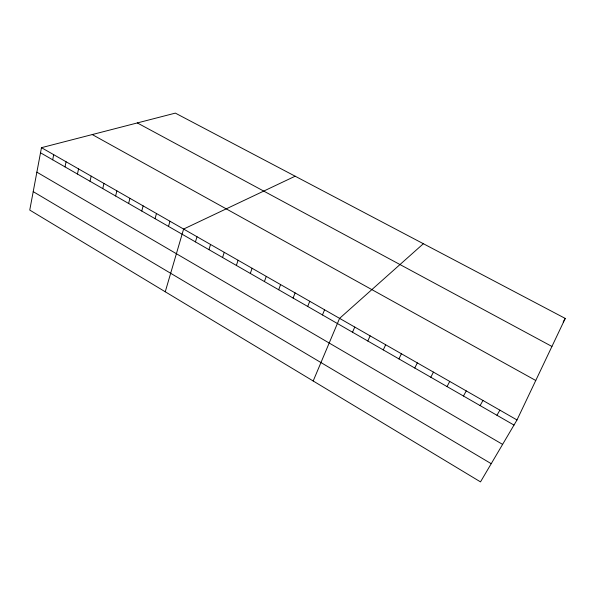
<?xml version="1.0" encoding="UTF-8"?>
<svg xmlns="http://www.w3.org/2000/svg" width="595" height="595" viewBox="0 0 595 595"><rect width="100%" height="100%" fill="white"/><g stroke="black" fill="none" stroke-linecap="round" stroke-linejoin="round"><path stroke-width="0.89" d="M41.471 147.672L29.75 210.072L480.5 481.883L517.003 419.958L565.25 318.429L175.346 113.117L41.471 147.672L517.003 419.958M52.695 159.802L53.699 154.678M65.011 166.883L66.06 161.758M77.454 174.037L78.555 168.906M90.038 181.274L91.184 176.142M102.764 188.593L103.954 183.453M115.623 195.986L116.865 190.846M128.624 203.468L129.918 198.321M141.766 211.024L143.12 205.877M155.064 218.67L156.463 213.516M168.504 226.397L169.962 221.243M165.254 291.781L183.61 229.06L295.157 176.202M195.443 241.89L197.005 236.728M208.927 249.647L210.548 244.486M222.567 257.494L224.248 252.332M236.364 265.422L238.097 260.26M250.309 273.44L252.101 268.278M264.411 281.554L266.27 276.392M278.683 289.758L280.595 284.596M293.112 298.058L295.09 292.896M307.704 306.447L309.75 301.286M322.468 314.941L324.58 309.779M313.186 380.986L339.581 318.37L423.372 243.719M352.523 332.218L354.761 327.064M367.807 341.017L370.12 335.855M383.284 349.912L385.664 344.758M398.94 358.919L401.394 353.765M414.782 368.03L417.311 362.876M430.817 377.252L433.428 372.106M447.046 386.579L449.731 381.44M463.475 396.032L466.242 390.893M480.106 405.597L482.954 400.465M496.944 415.273L499.874 410.156M563.182 321.984L565.25 318.429M137.311 122.934L551.929 346.461M92.255 134.567L535.76 380.488M40.512 152.796L513.991 425.075M36.868 172.163L502.604 444.391M33.216 191.635L491.225 463.691"/></g></svg>
